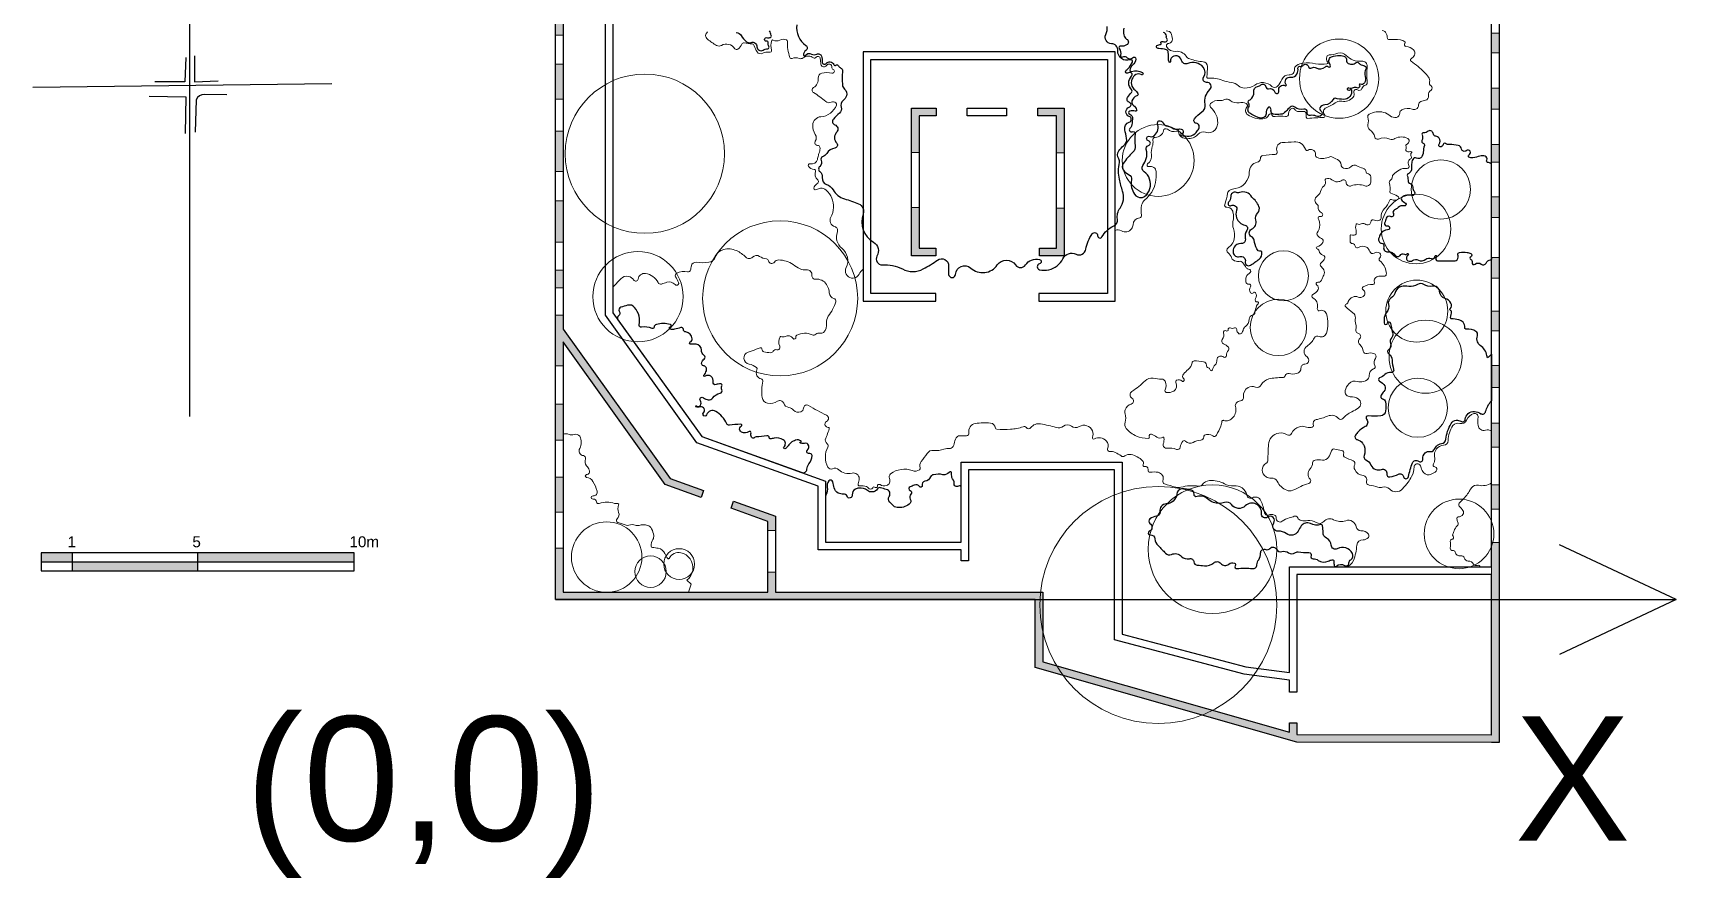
# Model space of a CAD drawing. Header units: millimetres. Extents: x 676536 to 765648, y 164262 to 293101.
# Drawn here: x 713134 to 765648, y 174529 to 201550 of the extents above; entities that cross this region are included whole.
import ezdxf

# ---------------------------------------------------------------- set-up
doc = ezdxf.new("R2010")
doc.units = ezdxf.units.MM
for name, color, linetype in [('archi', 7, 'Continuous'), ('rock', 30, 'Continuous'), ('water', 130, 'Continuous'), ('坐标系', 7, 'Continuous'), ('比例尺、指北针', 7, 'Continuous')]:
    doc.layers.add(name, color=color, linetype=linetype)
for name, color, linetype, lineweight in [('archiw', 255, 'Continuous', 0), ('plant', 90, 'Continuous', 0), ('road', 50, 'Continuous', 0)]:
    doc.layers.add(name, color=color, linetype=linetype, lineweight=lineweight)
doc.styles.get("Standard").update_dxf_attribs({"font": 'arial.ttf'})

msp = doc.modelspace()

# ---------------------------------------------------------------- hatches: boundary and pattern name
h = msp.add_hatch(color=0)
h.dxf.hatch_style = 1
h.paths.add_polyline_path([(714401, 184923), (713401, 184923), (713401, 184640), (714401, 184640)])
h.paths.add_polyline_path([(718401, 184640), (714401, 184640), (714401, 184357), (718401, 184357)])
h.paths.add_polyline_path([(723401, 184923), (718401, 184923), (718401, 184640), (723401, 184640)])
at = {"layer": 'archiw'}
h = msp.add_hatch(color=0, dxfattribs=at)
h.dxf.hatch_style = 1
h.paths.add_polyline_path([(730078, 187351), (729838, 187351), (729838, 186225), (730078, 186225)])
h.paths.add_polyline_path([(730078, 189684), (729838, 189684), (729838, 188526), (730078, 188526)], flags=17)
h.paths.add_polyline_path([(730078, 192081), (730078, 192521), (729838, 192521), (729838, 190905), (730078, 190905), (730078, 191669), (733346, 187107), (734489, 186697), (734570, 186923), (733498, 187308)])
h.paths.add_polyline_path([(735527, 186579), (735446, 186354), (736627, 185930), (736627, 185641), (736867, 185641), (736867, 186099)])
h.paths.add_polyline_path([(730078, 193962), (729838, 193962), (729838, 193404), (730078, 193404)])
h.paths.add_polyline_path([(730078, 196179), (729838, 196179), (729838, 194859), (730078, 194859)])
h.paths.add_polyline_path([(730078, 198407), (729838, 198407), (729838, 197122), (730078, 197122)])
h.paths.add_polyline_path([(730078, 200552), (729838, 200552), (729838, 199434), (730078, 199434)])
h.paths.add_polyline_path([(730078, 202194), (729248, 202194), (729248, 203009), (729008, 203009), (729008, 201954), (729838, 201954), (729838, 201471), (730078, 201471)])
h.paths.add_polyline_path([(729248, 205066), (730126, 205066), (730126, 206139), (729886, 206139), (729886, 205306), (729008, 205306), (729008, 204329), (729248, 204329)])
h.paths.add_polyline_path([(730126, 208024), (729886, 208024), (729886, 207183), (730126, 207183)])
h.paths.add_polyline_path([(730126, 209258), (728674, 209534), (728629, 209299), (729886, 209060), (729886, 208844), (730126, 208844)])
h.paths.add_polyline_path([(727670, 209725), (726920, 209868), (726875, 209632), (727625, 209489)])
h.paths.add_polyline_path([(726920, 209868), (726860, 209879), (725934, 209879), (725934, 209639), (726837, 209639), (726875, 209632)])
h = msp.add_hatch(color=0, dxfattribs=at)
h.dxf.hatch_style = 1
h.paths.add_polyline_path([(759993, 197983), (759753, 197983), (759753, 197412), (759993, 197412)])
h.paths.add_polyline_path([(759993, 199782), (759753, 199782), (759753, 199111), (759993, 199111)])
h.paths.add_polyline_path([(759993, 201535), (759753, 201535), (759753, 200906), (759993, 200906)])
h = msp.add_hatch(color=0, dxfattribs=at)
h.dxf.hatch_style = 1
h.paths.add_polyline_path([(742006, 199138), (741458, 199138), (741218, 199138), (741218, 197721), (741458, 197721), (741458, 198898), (742006, 198898)])
h.paths.add_polyline_path([(741458, 195967), (741218, 195967), (741218, 194424), (741458, 194424), (741994, 194424), (741994, 194664), (741458, 194664)])
h.paths.add_polyline_path([(746090, 195950), (745850, 195950), (745850, 194664), (745301, 194664), (745301, 194424), (746090, 194424), (746090, 194664)])
h.paths.add_polyline_path([(746090, 199138), (745850, 199138), (745252, 199138), (745252, 198898), (745850, 198898), (745850, 197713), (746090, 197713)])
h = msp.add_hatch(color=0, dxfattribs=at)
h.dxf.hatch_style = 1
h.paths.add_polyline_path([(759993, 196305), (759753, 196305), (759753, 195645), (759993, 195645)])
h = msp.add_hatch(color=0, dxfattribs=at)
h.dxf.hatch_style = 1
h.paths.add_polyline_path([(759993, 192656), (759753, 192656), (759753, 192023), (759993, 192023)])
h.paths.add_polyline_path([(759993, 194373), (759753, 194373), (759753, 193711), (759993, 193711)])
h = msp.add_hatch(color=0, dxfattribs=at)
h.dxf.hatch_style = 1
h.paths.add_polyline_path([(759993, 187099), (759753, 187099), (759753, 186323), (759993, 186323)])
h.paths.add_polyline_path([(759993, 189069), (759753, 189069), (759753, 188306), (759993, 188306)])
h.paths.add_polyline_path([(759993, 190919), (759753, 190919), (759753, 190210), (759993, 190210)])
h = msp.add_hatch(color=0, dxfattribs=at)
h.dxf.hatch_style = 1
h.paths.add_polyline_path([(745165, 183433), (745165, 181264), (753530, 178877), (759753, 178869), (759993, 178869), (759993, 185260), (759753, 185260), (759753, 184480), (759753, 184240), (759753, 179109), (753530, 179117), (753530, 179489), (753290, 179489), (753294, 179194), (745405, 181445), (745405, 183673), (736867, 183673), (736867, 184307), (736627, 184307), (736627, 183673), (730078, 183673), (730078, 185076), (729838, 185076), (729838, 183433)])

# ---------------------------------------------------------------- linework, layer by layer
for p, q in [((714401, 184357), (714401, 184923)), ((718401, 184357), (718401, 184923)), ((713401, 184640), (723401, 184640))]:
    msp.add_line(p, q)
for points in [[(744250, 199138), (744250, 198898), (742990, 198898), (742990, 199138)], [(713401, 184357), (723401, 184357), (723401, 184923), (713401, 184923)]]:
    msp.add_lwpolyline(points, close=True)
at = {"layer": 'archi'}
msp.add_line((745287, 193213), (745287, 192973), dxfattribs=at)
for points in [[(759993, 249332), (759993, 178869), (759753, 178869), (753530, 178877), (745165, 181264), (745165, 183433), (729838, 183433), (729838, 201954)], [(731672, 201954), (731672, 192604), (734508, 188646), (738467, 187224), (738467, 185268), (742796, 185268), (742796, 187825), (747943, 187825), (747943, 182328), (751896, 181289), (753290, 181100), (753290, 184480), (759753, 184480), (759753, 203126)], [(730078, 202194), (730078, 192081), (733498, 187308), (734570, 186923), (734489, 186697), (733346, 187107), (730078, 191669), (730078, 183673), (736627, 183673), (736627, 185930), (735446, 186354), (735527, 186579), (736867, 186099), (736867, 183673), (745405, 183673), (745405, 181445), (753294, 179194), (753290, 179489), (753530, 179489), (753530, 179117), (759754, 179109)], [(759753, 179109), (759753, 184240), (753530, 184240), (753530, 180825), (753530, 180470), (753290, 180470), (753290, 180858), (751849, 181053), (747703, 182143), (747703, 187585), (743036, 187585), (743036, 184667), (742796, 184667), (742796, 185028), (738227, 185028), (738227, 187056), (734357, 188445), (731432, 192527), (731432, 202194)], [(745287, 192973), (747721, 192973), (747721, 200943), (739669, 200943), (739669, 192973), (741994, 192973), (741994, 193213), (739909, 193213), (739909, 200703), (747481, 200703), (747481, 193213), (745287, 193213)]]:
    msp.add_lwpolyline(points, dxfattribs=at)
for points in [[(742006, 198898), (741458, 198898), (741458, 194664), (741994, 194664), (741994, 194424), (741458, 194424), (741218, 194424), (741218, 199138), (741458, 199138), (741458, 199138), (742006, 199138)], [(745252, 198898), (745252, 199138), (745850, 199138), (746090, 199138), (746090, 194664), (746090, 194424), (745301, 194424), (745301, 194664), (745850, 194664), (745850, 198898)]]:
    msp.add_lwpolyline(points, close=True, dxfattribs=at)
at = {"layer": 'archiw'}
for p, q in [((729838, 201471), (730078, 201471)), ((759993, 201535), (759753, 201535)), ((759993, 200906), (759753, 200906)), ((729838, 200552), (730078, 200552)), ((759993, 199782), (759753, 199782)), ((729838, 199434), (730078, 199434)), ((759993, 199111), (759753, 199111)), ((729838, 198407), (730078, 198407)), ((759993, 197983), (759753, 197983)), ((741218, 197721), (741458, 197721)), ((745850, 197713), (746090, 197713)), ((729838, 197122), (730078, 197122)), ((759993, 197412), (759753, 197412)), ((729838, 196179), (730078, 196179)), ((741218, 195967), (741458, 195967)), ((745850, 195950), (746090, 195950)), ((759993, 196305), (759753, 196305)), ((759993, 195645), (759753, 195645)), ((729838, 194859), (730078, 194859)), ((741994, 194664), (741994, 194424)), ((745301, 194664), (745301, 194424)), ((759993, 194373), (759753, 194373)), ((729838, 193962), (730078, 193962)), ((729838, 193404), (730078, 193404)), ((759993, 193711), (759753, 193711)), ((729838, 192521), (730078, 192521)), ((759993, 192656), (759753, 192656)), ((759993, 192023), (759753, 192023)), ((729838, 190905), (730078, 190905)), ((759993, 190919), (759753, 190919)), ((759993, 190210), (759753, 190210)), ((729838, 189684), (730078, 189684)), ((759993, 189069), (759753, 189069)), ((729838, 188526), (730078, 188526)), ((759993, 188306), (759753, 188306)), ((729838, 187351), (730078, 187351)), ((759993, 187099), (759753, 187099)), ((729838, 186225), (730078, 186225)), ((759993, 186323), (759753, 186323)), ((736627, 185641), (736867, 185641)), ((729838, 185076), (730078, 185076)), ((759753, 185260), (759993, 185260)), ((759753, 184480), (759753, 184240)), ((736627, 184307), (736867, 184307))]:
    msp.add_line(p, q, dxfattribs=at)
at = {"layer": 'plant'}
for centre, radius in [((754879, 200085), 1266), ((732692, 197687), 2545), ((749095, 197471), 1148), ((758129, 196546), 947), ((757337, 195280), 1111), ((737016, 193063), 2477), ((732472, 193118), 1441), ((753097, 193786), 798), ((757360, 192654), 991), ((752938, 192133), 902), ((757640, 191198), 1167), ((757395, 189567), 945), ((749102, 183260), 3787), ((750832, 185044), 2056), ((758711, 185533), 1112), ((731472, 184792), 1125), ((733789, 184568), 493), ((732873, 184326), 502)]:
    msp.add_circle(centre, radius, dxfattribs=at)
at = {"layer": 'road'}
for points in [[(734692, 201577, 0.494427), (734692, 201345, 0.027934), (734985, 201146, 0.277151), (735141, 201146, -0.409674), (735564, 201044, 0.452288), (735666, 201027, 0.11905), (735791, 201192, -0.335979), (735862, 201231, -0.001102), (736123, 201194, -0.294554), (736188, 201138, 0.076151), (736279, 200942, 0.394026), (736457, 200899, -0.194733), (736670, 200928, 0.570731), (736738, 200996, -0.140844), (736747, 201301, -0.465636), (736788, 201318, 0.244999), (737007, 201318, -0.225578), (737220, 201326, -0.31486), (737249, 201279, 0.105362), (737329, 200763, 0.415009), (737397, 200732, -0.185254), (737625, 200732, 0.25332), (737751, 200749, -0.323666), (738082, 200749, 0.428128), (738160, 200763, -0.726307), (738298, 200726, 0.029441), (738318, 200542, 0.328841), (738402, 200461, 0.299443), (738498, 200508, -0.800175), (738666, 200453, 0.330078), (738710, 200381, -0.918251), (738672, 200263, 0.111494), (738344, 200263, 0.383037), (738232, 200105, -0.295159), (738081, 199800, 0.568301), (738081, 199638, -0.045206), (738472, 199355, 0.311392), (738648, 199335, -0.323571), (738795, 199315, -0.294553), (738813, 199242, -0.30167), (738318, 198868, 0.386412), (738057, 198600, 0.152539), (738139, 198302, -0.293679), (738139, 198086, 0.598536), (738214, 197952, -0.358927), (738285, 197895, -0.15728), (738268, 197738, 0.052625), (738236, 197636, -0.009956), (738204, 197501, -0.409756), (737977, 197362, 0.661908), (737922, 197287, 0.267462), (738103, 197186, -0.514066), (738143, 197131, 0.291096), (738215, 196848, -0.43254), (738215, 196748, 0.035371), (738102, 196625, 0.817073), (738173, 196540, -0.092067), (738306, 196582, -0.21987), (738486, 196525, -0.222315), (738720, 195963, -0.113118), (738635, 195653, 0.476087), (738759, 195357, -0.434684), (738843, 195188, 0.323201), (738988, 194663, -0.352361), (739124, 194045, 0.507651), (739297, 193712, 0.10522), (739394, 193717, 0.207246), (739538, 193833, -0.100344), (739669, 193992, 0.176447)], [(747721, 195232, -0.254361), (747920, 195223, 0.388991), (748246, 195288, 0.143051), (748292, 195417, -0.364441), (748506, 195641, 0.440508), (748566, 195723, -0.099614), (748566, 196037, -0.17425), (748673, 196215, 0.170767), (749011, 196765, 0.076109), (749032, 197115, 0.468213), (748801, 197274, -0.834015), (748759, 197360, 0.284941), (748882, 197666, -0.138212), (748908, 197917, 0.147075), (748924, 198110, -0.476122), (749003, 198208, 0.357188), (749264, 198421, -0.569479), (749389, 198466, 0.248056), (749682, 198403, -0.456067), (749757, 198354, 0.275088), (749882, 198196, 0.215647), (750254, 198219, 0.085851), (750376, 198314, -0.301025), (750612, 198373, 0.307698), (750921, 198454, 0.122275), (750984, 198576, 0.174179), (750942, 198936, 0.078343), (750770, 199179, -0.40672), (750770, 199287, -0.236887), (751062, 199388, 0.153844), (751211, 199414, -0.306842), (751401, 199391, 0.231679), (751685, 199317, -0.150856), (751905, 199294, -0.517163), (751931, 199175, 0.459597), (751961, 198933, 0.159366), (752445, 198799, 0.281919), (752631, 198925, -0.64426), (752733, 198925, 0.34144), (752836, 198871, -0.085938), (753160, 198871, 0.499315), (753263, 198967, -0.355213), (753371, 199134, -0.376587), (753476, 199089, 0.281543), (753552, 199040, 0.013597), (753737, 199040, -0.466753), (753824, 198942, 0.074539), (753824, 198855, 0.397305), (753877, 198813, -0.012105), (754387, 198847, 0.646425), (754418, 198923, -0.519506), (754463, 199157, 0.034528), (754795, 199334, -0.192086), (754962, 199365, 0.281713), (755325, 199497, 0.252418), (755351, 199644, -0.737364), (755468, 199727, 0.509638), (755608, 199769, -0.226981), (755721, 199882, 0.108433), (755755, 199903, 0.229411), (755779, 199971, -0.045768), (755774, 200475, 0.469406), (755599, 200647, -0.229075), (755103, 200826, 0.277868), (754840, 200895, -0.056697), (754558, 200845, 0.31342), (754485, 200788, 0.2306), (754512, 200620, -0.541069), (754489, 200563, -0.09938), (754127, 200563, 0.075193), (753730, 200582, 0.115663), (753521, 200510, 0.272883), (753452, 200376, -0.44852), (753284, 200209, 0.326319), (753048, 200056, -0.11097), (752903, 199839, -0.40024), (752731, 199839, 0.356687), (752182, 199881, -0.167767), (751847, 199786, -0.16554), (751667, 199858, 0.148104), (751427, 199965, -0.058823), (751164, 200030, 0.107844), (750691, 200098, -0.475586), (750647, 200146, 0.032212), (750670, 200475, 0.386168), (750536, 200624, -0.053621), (750103, 200716, -0.170349), (749988, 200804, 0.285448), (749658, 200957, -0.312192), (749367, 201111, -0.480698), (749409, 201206, 0.063474), (749512, 201249, 0.247761), (749547, 201302, 0.100775), (749524, 201501, 0.362669), (749349, 201611, -0.226009)], [(756252, 201620, -0.333147), (756386, 201530, -0.052173), (756425, 201370, 0.388453), (756461, 201340, -0.041486), (756835, 201325, -0.149735), (756982, 201259, -0.45447), (756982, 201215, 0.657345), (757015, 201114, -0.163818), (757257, 201005, -0.339301), (757285, 200840, -0.123761), (757180, 200723, 0.531806), (757180, 200643, -0.053306), (757601, 200288, -0.019425), (757735, 200137, -0.244349), (757768, 199979, 0.338358), (757817, 199857, -0.568104), (757817, 199722, 0.312835), (757736, 199543, -0.402193), (757636, 199393, 0.025036), (757489, 199353, 0.348439), (757420, 199247, -0.345761), (757330, 199108, -0.166713), (757216, 199108, 0.192162), (756885, 199092, 0.298169), (756816, 198981, -0.364328), (756708, 198849, -0.221202), (756512, 198898, 0.20443), (756065, 199025, 0.103665), (755836, 198946, 0.336624), (755798, 198851, -0.134617), (755798, 198613, 0.323987), (755860, 198448, -0.197047), (756016, 198218, 0.465819), (756132, 198156, -0.192498), (756498, 198156, 0.231589), (756663, 198168, -0.271364), (757075, 198168, -0.389095), (757110, 198054, -0.195306), (757031, 197982, 0.431347), (757014, 197940, -0.209995), (757014, 197826, 0.362728), (757031, 197764, 0.208985), (757119, 197748, -0.116107), (757187, 197748, -0.591201), (757195, 197719, 0.373499), (757185, 197593, -0.5065), (757163, 197525, 0.203572), (757103, 197471, 0.245472), (757110, 197307, -0.617416), (757050, 197215, 0.166623), (756795, 197160, 0.053558), (756619, 197026, 0.191265), (756577, 196935, -0.235138), (756524, 196843, 0.316979), (756484, 196740, -0.087214), (756504, 196463, 0.332588), (756528, 196423, -0.001203), (756745, 196334, -0.668136), (756745, 196219, -0.198943), (756557, 196219, 0.441984), (756485, 196185, -0.129176), (756331, 195938, 0.229097), (756225, 195657, -0.279309), (756179, 195565, -0.292663), (756006, 195565, 0.583252), (755889, 195502, -0.598932), (755736, 195426, 0.26286), (755586, 195442, -0.209108), (755455, 195442, 0.445764), (755418, 195425, 0.154086), (755418, 195240, -0.154086), (755418, 195119, -0.355977), (755359, 195080, -0.006567), (755257, 195092, 0.491883), (755231, 195067, -0.064359), (755231, 194894, 0.477862), (755304, 194817, -0.304186), (755365, 194783, -0.019598), (755398, 194714, 0.482166), (755496, 194686, -0.299318), (755753, 194696, -0.100231), (755822, 194633, -0.087136), (755858, 194560, 0.506243), (755994, 194510, -0.323603), (756180, 194503, -0.485656), (756180, 194363, 0.485656), (756180, 194262, -0.19411), (756386, 193903, -0.068764), (756386, 193824, -0.376261), (756320, 193767, 0.00301), (756149, 193767, 0.506328), (756009, 193573, -0.527882), (755960, 193510, 0.162628), (755643, 193426, 0.538497), (755643, 193334, -0.538497), (755643, 193117, -0.259974), (755490, 193105, 0.220743), (755315, 193105, 0.088759), (755217, 193036, 0.135123), (755163, 192941, -0.263087), (755100, 192874, 0.567213), (755081, 192798, 0.049071), (755319, 192604, -0.281672), (755397, 192438, 0.101938), (755416, 192229, -0.148135), (755416, 192073, 0.434173), (755494, 191938, -0.605542), (755536, 191775, 0.442745), (755536, 191584, -0.173386), (755650, 191371, 0.478435), (755770, 191300, -0.18253), (755990, 191300, -0.492125), (756039, 191142, 0.281501), (756022, 190914, -0.457867), (755980, 190807, 0.337602), (755837, 190592, -0.258264), (755772, 190457, -0.176133), (755543, 190392, -0.05758), (755465, 190407, 0.289906), (755193, 190335, 0.127207), (755074, 190114, 0.501717), (755235, 189919, -0.158603), (755487, 189850, -0.539918), (755487, 189552, -0.036946), (755281, 189437, 0.108723), (754994, 189219, -0.462334), (754856, 189219, 0.329754), (754512, 189300, -0.052696), (754144, 189185, 0.445822), (754054, 189031, -0.482551), (753989, 188936, -0.094605), (753789, 188958, 0.151533), (753609, 188958, 0.208186), (753359, 188743, -0.446232), (753219, 188702, 0.3701), (752717, 188625, 0.163581), (752623, 188395, 0.009046), (752601, 187891, -0.252265), (752543, 187789, 0.555207), (752543, 187355, 0.171694), (752710, 187318, -0.317289), (752899, 187217, 0.174382), (753203, 186927, 0.210724), (753399, 186927, 0.018254), (753652, 187050, -0.066586), (753906, 187145, 0.574085), (753950, 187282, -0.38569), (753950, 187608, 0.17634), (754029, 187804, -0.366725), (754110, 187892, -0.063472), (754346, 187892, 0.28856), (754541, 187983, 0.068588), (754637, 188187, -0.407978), (754746, 188246, 0.034565), (754959, 188201, -0.505555), (755022, 188083, 0.417451), (755059, 187983, 0.015174), (755326, 187869, -0.430766), (755376, 187747, 0.216478), (755376, 187588, 0.267887), (755644, 187397, -0.484899), (755758, 187219, 0.469925), (755835, 187092, -0.045522), (756118, 187024, 0.165585), (756268, 187024, -0.294609), (756487, 186969, 0.433337), (756901, 186969, 0.034021), (757083, 187192, 0.024232), (757194, 187365, 0.133098), (757275, 187675, -0.584537), (757425, 187761, -0.222283), (757502, 187647, 0.140957), (757575, 187493, 0.327007), (757821, 187438, 0.083936), (757981, 187543, 0.651268), (757935, 187675, -0.57397), (757890, 187770, 0.09645), (757931, 187866, 0.106817), (757931, 187998, -0.46803), (758217, 188365, 0.40918), (758363, 188518, -0.165548), (758517, 188993, -0.313966), (758736, 189066, 0.385785), (758948, 189169, -0.228855), (759182, 189381, -0.536921), (759321, 189264, 0.057185), (759321, 189001, 0.468412), (759555, 188847, -0.234162), (759753, 188819, -0.006083)], [(755104, 196766, 0.521677), (755266, 196658, -0.189211), (755697, 196658, 0.491785), (755889, 196773, 0.058357), (755889, 196950, 0.36854), (755781, 197050, -0.413784), (755740, 197096, 0.368817), (755640, 197222, -0.084767), (755444, 197298, 0.338134), (755263, 197277, -0.286985), (755022, 197225, -0.296918), (754940, 197334, 0.277874), (754822, 197503, -0.018251), (754644, 197590, 0.25165), (754584, 197590, -0.216042), (754183, 197563, -0.339094), (754122, 197660, 0.332173), (754029, 197813, 0.245683), (753890, 197800, -0.49474), (753799, 197831, 0.350814), (753439, 198069, -0.008432), (753056, 198040, 0.292744), (752896, 197923, 0.188569), (752896, 197749, -0.521304), (752837, 197661, 0.032395), (752444, 197627, 0.352603), (752362, 197538, -0.327543), (752259, 197414, 0.343039), (752008, 197096, -0.366569), (751554, 196570, 0.064437), (751388, 196521, 0.248753), (751315, 196428, -0.032073), (751222, 196057, 0.522175), (751285, 195975, -0.271483), (751461, 195882, -0.087609), (751487, 195818, -0.103232), (751487, 195516, 0.130898), (751499, 195292, -0.116369), (751526, 194961, -0.137038), (751454, 194799, -0.046281), (751331, 194676, 0.46971), (751331, 194519, -0.135432), (751444, 194356, 0.149083), (751494, 194289, 0.206163), (751682, 194245, -0.284577), (751806, 194195, -0.020151), (751910, 194042, 0.264455), (751987, 194000, -0.671266), (752035, 193887, -0.030296), (751954, 193814, 0.219609), (751901, 193709, 0.015786), (751901, 193588, 0.457801), (751990, 193517, -0.665389), (752045, 193432, 0.309122), (752045, 193242, 0.527741), (752140, 193242, -0.538099), (752209, 193241, -0.291533), (752209, 193059, 0.291533), (752209, 192975, 0.311238), (752260, 192953, -0.824706), (752289, 192883, 0.155811), (752242, 192824, 0.06567), (752189, 192605, -0.329553), (752123, 192532, 0.35232), (752007, 192394, -0.238468), (751882, 192159, 0.175458), (751816, 192065, -0.077555), (751766, 191952, -0.4149), (751678, 191933, -0.25732), (751606, 192068, 0.522601), (751540, 192115, -0.173309), (751398, 192115, 0.561581), (751333, 192062, -0.641363), (751273, 192024, 0.699457), (751185, 191958, -0.244743), (751146, 191752, 0.511427), (751186, 191611, -0.132558), (751338, 191505, -0.363229), (751338, 191409, 0.189655), (751277, 191228, -0.638911), (751191, 191182, 0.210576), (751065, 191213, 0.392042), (750974, 191092, -0.231556), (750919, 190940, 0.148108), (750828, 190779, -0.80222), (750758, 190779, 0.270623), (750701, 190841, -0.333223), (750636, 190929, 0.358644), (750549, 191036, 0.057237), (750247, 191063, 0.367897), (750177, 191000, -0.189793), (750057, 190786, 0.042174), (749903, 190638, 0.393494), (749908, 190501, -0.412046), (749908, 190412, -0.426905), (749862, 190413, 0.32526), (749686, 190448, 0.429646), (749661, 190374, -0.384288), (749591, 190098, -0.213246), (749356, 190058, -0.474693), (749319, 190139, 0.230831), (749319, 190411, 0.277132), (749212, 190481, -0.028755), (748933, 190507, 0.233024), (748680, 190427, -0.044537), (748259, 190089, 0.535802), (748259, 189869, -0.628246), (748234, 189684, 0.234608), (748039, 189495, 0.170732), (748039, 189367, -0.170732), (748039, 189105, 0.263841), (748075, 188905, 0.117531), (748403, 188659, 0.107761), (748773, 188587, 0.531078), (748813, 188649, -0.675338), (748885, 188721, -0.05966), (749054, 188624, 0.332098), (749244, 188624, -0.601176), (749282, 188606, -0.079566), (749260, 188407, 0.536299), (749377, 188272, -0.124104), (749681, 188235, 0.477383), (749797, 188302, -0.124826), (749880, 188496, -0.494537), (749973, 188496, 0.383728), (750210, 188452, -0.123276), (750457, 188529, 0.411122), (750550, 188632, -0.292675), (750580, 188684, -0.28522), (750840, 188664, 0.445061), (750957, 188689, 0.041304), (751095, 188976, 0.056633), (751135, 189134, -0.489759), (751185, 189162, 0.196948), (751354, 189162, 0.247017), (751573, 189423, 0.126879), (751566, 189605, -0.27023), (751592, 189716, -0.163204), (751723, 189784, 0.40815), (751824, 189921, -0.312433), (751968, 190208, -0.219789), (752205, 190224, 0.386094), (752386, 190294, -0.22922), (752636, 190487, -0.051777), (753067, 190531, 0.307861), (753159, 190593, -0.369482), (753277, 190656, 0.11172), (753521, 190656, 0.357619), (753659, 190833, -0.421569), (753780, 190958, 0.742138), (753852, 191194, -0.535616), (753852, 191538, 0.121171), (754085, 191793, -0.392544), (754244, 191845, 0.448007), (754472, 191946, 0.157587), (754472, 192566, 0.453076), (754239, 192666, -0.336189), (754209, 192673, -0.238278), (754184, 192769, 0.343353), (754038, 193077, -0.616043), (754038, 193184, 0.152221), (754204, 193345, 0.401263), (754167, 193485, -0.799048), (754199, 193581, 0.382252), (754338, 193683, -0.089607), (754387, 193801, 0.291511), (754387, 193973, 0.051384), (754285, 194101, -0.406769), (754285, 194176, 0.01518), (754403, 194305, 0.553233), (754360, 194445, -0.290393), (754236, 194579, 0.291294), (754172, 194648, -0.770247), (754172, 194707, 0.201984), (754360, 194852, 0.45283), (754317, 194976, -0.147883), (754177, 195088, -0.30829), (754177, 195153, 0.145492), (754258, 195405, 0.073032), (754241, 195538, 0.044023), (754212, 195615, -0.665873), (754269, 195678, 0.959221), (754317, 195801, -0.336141), (754210, 195994, 0.296733), (754176, 196067, -0.554561), (754176, 196327, 0.198597), (754284, 196479, -0.15504), (754387, 196652, 0.296955), (754436, 196831, -0.382962), (754457, 196878, -0.285242), (754642, 196853, 0.180562), (754825, 196789, 0.144815), (754974, 196837, -0.611145), (755104, 196766, 1.937255)], [(731672, 193424), (731922, 193687, -0.261521), (732169, 193764, -0.201976), (732337, 193647, 0.703526), (732476, 193678, -0.417587), (732712, 193859, -0.249962), (733113, 193568, 0.372153), (733224, 193520, -0.000031), (733397, 193576, -0.295072), (733656, 193505, 0.44653), (733759, 193505, 0.300306), (733768, 193570, 0.020777), (733676, 193749, -0.427722), (733710, 193863, -0.172377), (734058, 193909, 0.402144), (734148, 193964, 0.016627), (734178, 194101, -0.397792), (734334, 194215, 0.064094), (734735, 194215, 0.280481), (734947, 194385, -0.243001), (735204, 194622, -0.177524), (735619, 194588, -0.091039), (735917, 194377, 0.421394), (736131, 194377, -0.350951), (736357, 194405, 0.097268), (736580, 194321, -0.30649), (736642, 194262, 0.644066), (736831, 194222, -0.241089), (736968, 194290, -0.150984), (737433, 194140, 0.035536), (737652, 194009, 0.145685), (737858, 193971, -0.485314), (738030, 193797, 0.482854), (738149, 193675, -0.280438), (738495, 193509, -0.130851), (738586, 193235, 0.326714), (738733, 193057, -0.429628), (738792, 192951, -0.08899), (738554, 192493, 0.204201), (738498, 192277, -0.239509), (738397, 191974, -0.27142), (738297, 191949, 0.254895), (738155, 191917, -0.293676), (738035, 191899, 0.23051), (737547, 191886, 0.3366), (737516, 191819, -0.819203), (737429, 191781, 0.37332), (737171, 191847, -0.200399), (737039, 191838, 0.342685), (737019, 191831, 0.267394), (737002, 191533, -0.65713), (736907, 191419, 0.341957), (736792, 191374, -0.259584), (736709, 191326, -0.075371), (736499, 191355, -0.33528), (736435, 191441, 0.533501), (736375, 191482, -0.010955), (736121, 191387, -0.005478), (735992, 191343, 0.792482), (736025, 190957, -0.138294), (736261, 190851, -0.360607), (736274, 190781, 0.260447), (736274, 190589, 0.221001), (736409, 190492, -0.420812), (736460, 190413, 0.088944), (736441, 189889, 0.317182), (736606, 189714, 0.195575), (736935, 189776, -0.481413), (737128, 189711, 0.26863), (737289, 189575, -0.166456), (737447, 189488, 0.306673), (737673, 189434, 0.297528), (737764, 189556, -0.568964), (737925, 189640, 0.02688), (738499, 189325, -0.629003), (738499, 189128, 0.430503), (738457, 188999, 0.253904), (738551, 188938, -0.488875), (738584, 188890, -0.014374), (738513, 188694, -0.007796), (738470, 188590, 0.347341), (738516, 188414, -0.369185), (738540, 188310, 0.248532), (738540, 187663, 0.406855), (738686, 187616, -0.317324), (738889, 187585, 0.26259), (739312, 187475, -0.485055), (739542, 187303, -0.109866), (739508, 187129, 0.562222), (739551, 187068, -0.077347), (739778, 187047, -0.208534), (739831, 187006, 0.590306), (739974, 187006, -0.478994), (740056, 187021, 0.680981), (740124, 187056, -0.637095), (740210, 187107, 0.232833), (740412, 187078, 0.446176), (740511, 187302, -0.345043), (740547, 187450, -0.264104), (741238, 187555, 0.252049), (741470, 187585, 0.324334), (741490, 187644, -0.246759), (741526, 187846, 0.019696), (741712, 188104, -0.281669), (741924, 188203, 0.111605), (742251, 188240, -0.098598), (742444, 188266, 0.127915), (742476, 188273, 0.251278), (742581, 188417, -0.087444), (742640, 188601, -0.276651), (742750, 188668, -0.002771), (742969, 188668, 0.474814), (743049, 188765, -0.423598), (743254, 189061, -0.069537), (743739, 189074, -0.349387), (743897, 188916, 0.364609), (743938, 188878, 0.0294), (744376, 188878, 0.070663), (744782, 188960, -0.327083), (744883, 188930, 0.497627), (745025, 188930, -0.282552), (745337, 189051, -0.0278), (745835, 188933, 0.248279), (746066, 188979, -0.356137), (746323, 188979, 0.319877), (746574, 188963, -0.463372), (746994, 188827, -0.183114), (747000, 188622, 0.683493), (747060, 188570, -0.337074), (747436, 188510, -0.305986), (747480, 188254, 0.555105), (747534, 188172, -0.114652), (747725, 188134, -0.052976), (747911, 188025, 0.329876), (748031, 188025, -0.218334), (748238, 188069, -0.142412), (748593, 187872, -0.316652), (748614, 187748, 0.622534), (748660, 187690, -0.553888), (748771, 187575, 0.543531), (748840, 187502, -0.09044), (749094, 187502, -0.463346), (749248, 187234, 0.419982), (749296, 187134, 0.014952), (749659, 187024, 0.133647), (749821, 187024, -0.10316), (750394, 187058, 0.277991), (750501, 187103, -0.212455), (750735, 187238, -0.161903), (751215, 187131, 0.16863), (751512, 187069, -0.393192), (751926, 186772, 0.506975), (752106, 186689, -0.446162), (752377, 186595, -0.05181), (752495, 186207, 0.458957), (752617, 186137, -0.172539), (752808, 186137, -0.34635), (752867, 186044, 0.651289), (753055, 185936, -0.10066), (753287, 186044, 0.041305), (753447, 186096, -0.4195), (753555, 186051, 0.258465), (753669, 185957, 0.090003), (753874, 185957, -0.194529), (754142, 185901, 0.366564), (754385, 185929, -0.333802), (754704, 185985, 0.202125), (755093, 185956, -0.458978), (755424, 185760, 0.372033), (755576, 185636, -0.230735), (755812, 185529, -0.360897), (755812, 185417, -0.240062), (755644, 185345, 0.409921), (755445, 185173, -0.069788), (755336, 184680, -0.258576), (755102, 184480, -18.773085)], [(734083, 183673), (734175, 183927), (734037, 184055, 0.400231), (734138, 184734, 0.183454), (733845, 184931, 0.350767), (733468, 184752, -0.520742), (733429, 184746, -0.098743), (733327, 184903, 0.261946), (733120, 185072, 0.013007), (732935, 185099, -0.360991), (732895, 185142, -0.15804), (732949, 185356, 0.172841), (732976, 185477, 0.087328), (732908, 185700, 0.213719), (732777, 185805, 0.129044), (732512, 185805, -0.158158), (732386, 185812, 0.187535), (732183, 185812, -0.187535), (732099, 185812, 0.028682), (731831, 185899, -0.612572), (731806, 186015, 0.339992), (731853, 186218, -0.216913), (731853, 186457, 0.666608), (731806, 186508, -0.178791), (731726, 186508, 0.181993), (731236, 186505, -0.486976), (731149, 186557, 0.410177), (731038, 186644, -1.11714), (731038, 186749, 0.532578), (731166, 186900, 0.063473), (731033, 187213, 0.244859), (730829, 187341, -0.922506), (730829, 187428, 0.515818), (730916, 187573, 0.072253), (730828, 187713, -0.277998), (730793, 187929, 0.501872), (730729, 188034, -0.275045), (730601, 188127, -0.237648), (730609, 188266, 0.270182), (730609, 188652, 0.376228), (730429, 188712, -0.200813), (730271, 188712, 0.200813), (730078, 188712, 9.885653)], [(759753, 187162, -0.198583), (759330, 187088, 0.296487), (759106, 187004, 0.038464), (759036, 186892, -0.06659), (758924, 186734, -0.002409), (758719, 186515, 0.398031), (758719, 186422, -0.039328), (758836, 186278, -0.309546), (758836, 186152, -0.2591), (758687, 186077, 0.514173), (758638, 186015, 0.022323), (758676, 185904, -0.299568), (758653, 185793, 0.118429), (758553, 185633, -0.045113), (758507, 185525, 0.362717), (758520, 185460, -0.727197), (758482, 185361, 0.470424), (758431, 185305, -0.068666), (758431, 185080, 0.516278), (758510, 185006, -0.423024), (758585, 184954, 0.431472), (758768, 184832, -0.40725), (758876, 184767, 0.339363), (759007, 184664, -0.264137), (759175, 184566, 0.397319), (759302, 184528, -0.55212), (759382, 184480, 0.997118)]]:
    msp.add_lwpolyline(points, format="xyb", dxfattribs=at)
at = {"layer": 'rock'}
msp.add_line((759753, 191280), (759743, 189783), dxfattribs=at)
for points in [[(747997, 201696, 0.080328), (747997, 201484, 0.224194), (748088, 201351, -0.574223), (748088, 201162, -0.168986), (747894, 201124, 0.663328), (747849, 201048, -0.212824), (747894, 200836, 0.643977), (747966, 200783, -0.363006), (748107, 200756, 0.472786), (748277, 200756, -0.761185), (748380, 200711, -0.171029), (748277, 200518, 0.173284), (748194, 200358, 0.547706), (748247, 200313, -0.198752), (748592, 200279, -1.041989), (748554, 200214, 0.294682), (748383, 200214, 0.148739), (748258, 200067, 0.206372), (748258, 199841, 0.127429), (748346, 199728, -0.094973), (748446, 199615, -0.482727), (748415, 199535, 0.250011), (748258, 199374, 0.307998), (748304, 199232, -0.147715), (748408, 199087, -0.62037), (748365, 199045, 0.164193), (748185, 199045, 0.717928), (748185, 198953, -0.351751), (748274, 198815, 0.019618), (748263, 198666, -0.183745), (748190, 198487, 0.84218), (748263, 198389, -0.595959), (748362, 198322, 0.053078), (748362, 197941, -0.231533), (748288, 197738, 0.05038), (747981, 197375, 0.31081), (747981, 197166, 0.140611), (748152, 197025, -0.355895), (748245, 196846, 0.212766), (748343, 196391, 0.254024), (748565, 196286, 0.152118), (748664, 196323, 0.325248), (748824, 196877, 0.153345), (748646, 197111, -0.404547), (748608, 197308, 0.070167), (748713, 197530, 0.151822), (748713, 197820, -0.43511), (748787, 197949, 0.792471), (748787, 198097, -1.153933), (748843, 198239, 0.263833), (748929, 198239, 0.342437), (749083, 198608, -0.133179), (749083, 198701, -0.26828), (749116, 198733, -0.372064), (749258, 198664, 0.287747), (749402, 198564, -0.1482), (749542, 198514, 0.231007), (749757, 198475, -0.300792), (749885, 198434, -0.599634), (749838, 198325, 0.86556), (749835, 198271, 0.062003), (750086, 198252, 0.217768), (750311, 198367, 0.024879), (750393, 198482, 0.544901), (750312, 198660, -0.583372), (750257, 198801, -0.06738), (750495, 199023, 0.291923), (750597, 199273, -0.251979), (750745, 199734, 0.700795), (750642, 199967, -0.627052), (750548, 200132, 0.332317), (750535, 200451, 0.335747), (750040, 200572, -0.465239), (749843, 200670, 0.621378), (749512, 200745, 0.250814), (749490, 200630, -0.748418), (749462, 200611, -0.221847), (749430, 200681, 0.021888), (749419, 200926, 0.292007), (749357, 201006, 0.090485), (749118, 201046, -0.281336), (749043, 201091, -0.407815), (749058, 201143, -0.102568), (749175, 201180, 0.638195), (749189, 201220, -0.42432), (749189, 201261, -0.277599), (749249, 201274, 0.158773), (749359, 201274, 0.504199), (749382, 201343, -0.187451), (749357, 201443, 0.430898), (749261, 201561, 0.036241)], [(735608, 201556, -0.272001), (735774, 201460, 0.088651), (735928, 201274, 0.257844), (736087, 201242, -0.504286), (736275, 201106, 0.571735), (736468, 200995, -0.106831), (736618, 201042, 0.546316), (736656, 201115, -0.172928), (736635, 201229, 0.514588), (736579, 201285, -1.180832), (736579, 201396, 0.082919), (736688, 201396, 0.450426), (736732, 201466, 0.022986), (736679, 201618, -0.331497)], [(752031, 199412, 0.290994), (752149, 199661, -0.394181), (752275, 199835, 0.135887), (752378, 199887, -0.611196), (752534, 199828, 0.461112), (752626, 199765, -0.399299), (752826, 199657, 0.967927), (752952, 199694, -0.66019), (753163, 199857, 0.809955), (753189, 199887, -0.67021), (753337, 200135, 0.324336), (753530, 200234, 0.14434), (753563, 200419, -0.533232), (753633, 200479, 0.303719), (753726, 200508, -0.607827), (753896, 200475, 0.48622), (754007, 200431, -0.268628), (754144, 200431, 0.336465), (754440, 200468, -0.407203), (754525, 200468, 0.934357), (754596, 200530, -0.167071), (754550, 200663, -0.311564), (754630, 200778, -0.085231), (754893, 200830, -0.149511), (755075, 200778, -0.319502), (755112, 200685, 0.365977), (755171, 200569, 0.128163), (755324, 200546, 0.208228), (755394, 200585, -0.499096), (755508, 200585, 0.157029), (755588, 200529, -0.040255), (755720, 200476, -0.433927), (755739, 200413, 0.211035), (755709, 200150, -0.205672), (755688, 199950, -0.411303), (755550, 199910, 0.815504), (755525, 199880, -0.802962), (755450, 199789, 0.239298), (755331, 199789, -0.221763), (755192, 199785, 0.442174), (755136, 199759, 0.276417), (755140, 199741, 0.371991), (755236, 199733, -0.556943), (755276, 199716, -0.469143), (755022, 199424, -0.051242), (754751, 199458, 0.359391), (754683, 199424, -0.288876), (754419, 199247, 0.255746), (754265, 199157, 0.41451), (754288, 199066, -0.472038), (754310, 198916, -0.341413), (754144, 198885, 0.178879), (753964, 198908, -0.544105), (753858, 199010, 0.556377), (753753, 199108, -0.258647), (753459, 199179, 0.390728), (753316, 199179, 0.026533), (753172, 199032, -0.186992), (753007, 198946, -0.055886), (752784, 198946, -0.438237), (752701, 199059, 0.235372), (752671, 199168, 0.44604), (752607, 199168, 0.216537), (752543, 198965, -0.328052), (752475, 198844, -0.215302), (752287, 198844, -0.028242), (752027, 198980, -0.427693), (751986, 199160, 0.299977), (751986, 199307, -0.541181), (752031, 199412, 0.02552)], [(759753, 197340, 0.266744), (759647, 197401, -0.560492), (759597, 197481, 0.457387), (759544, 197610, 0.162396), (759380, 197610, -0.04461), (759155, 197557, -0.157954), (759021, 197580, -0.604754), (759021, 197637, 0.402811), (759063, 197763, 0.505359), (758945, 197786, -0.585126), (758792, 197835, 0.29344), (758682, 197950, 0.066563), (758411, 197976, -0.153942), (758273, 198014, 0.558272), (758201, 197980, -0.42115), (758108, 197907, -0.578052), (758073, 197992, 0.342349), (758073, 198183, 0.201305), (757968, 198242, -0.314955), (757897, 198306, 0.160435), (757836, 198405, 0.36541), (757725, 198405, -0.187795), (757579, 198355, 0.537787), (757529, 198286, -0.191686), (757526, 198108, 0.43667), (757565, 198023, -0.402633), (757603, 197950, 0.052023), (757565, 197735, -0.117132), (757518, 197590, -0.411781), (757353, 197547, 0.45974), (757230, 197505, 0.06656), (757192, 197352, 0.057174), (757192, 197216, -0.329053), (757102, 197058, 0.373779), (757059, 196966, -0.066829), (757083, 196798, 0.360648), (757129, 196743, -0.377294), (757234, 196612, 0.193041), (757276, 196488, -0.71473), (757195, 196349, 0.099664), (756990, 196349, 0.177256), (756870, 196275, 0.348339), (756870, 196217, 0.081652), (756998, 196101, -0.862289), (756959, 196016, 0.280528), (756762, 195962, -0.122459), (756653, 195892, 0.478011), (756611, 195776, -0.749133), (756518, 195676, 0.453319), (756386, 195622, -0.007828), (756332, 195471, 0.599234), (756413, 195378, -1.113601), (756429, 195251, 0.264197), (756204, 195119, 0.067472), (756142, 194968, 0.440926), (756235, 194825, -0.456419), (756306, 194710, 0.537356), (756437, 194548, -0.275268), (756673, 194437, 0.532959), (756828, 194437, -0.372561), (756965, 194474, 0.317274), (757048, 194488, -1.137576), (757080, 194447, 0.314423), (757029, 194337, 0.219772), (757079, 194264, 0.30771), (757228, 194274, -0.299066), (757411, 194288, 0.31781), (757645, 194315, -0.327281), (757820, 194332, 0.274466), (757886, 194332, 0.198143), (757951, 194420, -1.136536), (757988, 194405, 0.186706), (757973, 194301, 0.349477), (758019, 194264, -0.002235), (758185, 194264, -0.005363), (758582, 194258, 0.272702), (758650, 194296, 0.186606), (758677, 194459, -0.419531), (758726, 194532, -0.094282), (758967, 194532, -0.047287), (759083, 194498, -0.679583), (759083, 194393, 0.679583), (759083, 194305, -0.38205), (759130, 194213, 0.739713), (759222, 194155, -0.371147), (759419, 194155, 0.50125), (759573, 194189, -0.253515), (759716, 194298, 0.520355), (759753, 194373), (759753, 197340)], [(752085, 196297, 0.383532), (751692, 196445, -0.18917), (751594, 196445, 0.547848), (751414, 196314, -0.207413), (751348, 196134, 0.854364), (751430, 196027, -0.689691), (751602, 195880, 0.174242), (751602, 195635, 0.259705), (751868, 195402, -0.554151), (751930, 195234, 0.236876), (751881, 194988, -0.134627), (751881, 194915, -0.351286), (751740, 194812, 0.278993), (751520, 194694, 0.189709), (751493, 194519, 0.438266), (751701, 194399, -0.571355), (751881, 194235, 0.658933), (752044, 194121, 0.029739), (752323, 194317, 0.260616), (752413, 194538, 0.414214), (752372, 194570, -0.323265), (752244, 194641, -0.079421), (752160, 194926, 0.257066), (752083, 195032, -0.635603), (752083, 195273, 0.364858), (752218, 195564, -0.266977), (752279, 195798, 0.299597), (752317, 195995, 0.13364), (752085, 196297, 4.976979)], [(759753, 191280), (759650, 191185), (759616, 191160), (759601, 191235, 0.195122), (759391, 191554, -0.158492), (759302, 191670, -0.158605), (759297, 191868, 0.318612), (759250, 192006, 0.203976), (758948, 192075, -0.491117), (758898, 192120, 0.202172), (758839, 192298, 0.167038), (758702, 192377, 0.017627), (758462, 192413, -0.455495), (758440, 192446, 0.057161), (758468, 192642, 0.338907), (758441, 192678, -0.577884), (758429, 192731, 0.358285), (758452, 192912, 0.178158), (758265, 193058, -0.303613), (758089, 193277, 0.444531), (757857, 193453, -0.197559), (757588, 193508, 0.305096), (757383, 193508, -0.186585), (757102, 193444, 0.07293), (756871, 193444, 0.301112), (756685, 193278, -0.18913), (756532, 193067, 0.321555), (756455, 192875, -0.232936), (756397, 192613, 0.160392), (756314, 192389, 0.018899), (756314, 192280, 0.962903), (756429, 192280, -0.779181), (756503, 192296, -0.094068), (756547, 192135, 0.076617), (756587, 191967, -0.292501), (756559, 191815, 0.294717), (756523, 191615, -0.364565), (756466, 191431, 0.548494), (756466, 191289, -0.256125), (756575, 191089, 0.075487), (756620, 190793, -0.536264), (756536, 190690, 0.212035), (756343, 190625, -0.094352), (756174, 190521, 0.689781), (756174, 190412, -0.186796), (756336, 190266, -0.311871), (756311, 190088, 0.04294), (756218, 189967, 0.529375), (756267, 189853, -0.317249), (756360, 189756, -0.066337), (756365, 189462, -0.348602), (756209, 189306, -0.057156), (755813, 189306, 0.682519), (755755, 189196, -0.484774), (755709, 188963, 0.079091), (755489, 188800, 0.049661), (755399, 188690, 0.505856), (755453, 188547, -0.155942), (755624, 188433, -0.077323), (755675, 188343, -0.18458), (755675, 188042, 0.391413), (755731, 187902, -0.182555), (755896, 187732, 0.216367), (756047, 187594, 0.158025), (756237, 187594, -0.553967), (756401, 187456, 0.498587), (756500, 187358, 0.080164), (756775, 187443, -0.497522), (756933, 187364, 0.830978), (757097, 187364, -0.046238), (757222, 187804, -0.508876), (757419, 187856, 0.657127), (757552, 187926, -0.219304), (757626, 188124, -0.263261), (757785, 188167, 0.322803), (757908, 188216, -0.024353), (757992, 188333, -0.201794), (758154, 188423, 0.353013), (758291, 188559, -0.106622), (758456, 189060, -0.235632), (758621, 189167, -0.176747), (758769, 189132, 0.569678), (758911, 189200, -0.417459), (759202, 189442, -0.107784), (759408, 189376, 0.505732), (759560, 189442, -0.065319), (759627, 189621, -0.068199), (759743, 189783, 0.383813)], [(731832, 192381), (734508, 188646), (737715, 187494, 0.496785), (737873, 187598, -0.142852), (737937, 187770, 0.141452), (738036, 188035, 0.489219), (737966, 188099, -0.239851), (737883, 188125, -0.423788), (737883, 188201, 0.359911), (737905, 188402, 0.310708), (737835, 188431, -0.107626), (737663, 188431, -0.892197), (737666, 188466, 0.72643), (737678, 188503, 0.237437), (737511, 188528, 0.181062), (737244, 188314, -0.217511), (737160, 188256, -0.742166), (737136, 188305, 0.483064), (737113, 188541, 0.208342), (736824, 188590, -0.06533), (736700, 188576, -0.404504), (736666, 188610, 0.474386), (736589, 188671, -0.056015), (736246, 188635, 0.215143), (736192, 188610, -0.545931), (736103, 188624, -0.142926), (736084, 188764, 0.676406), (736020, 188803, -0.306441), (735781, 188788, -0.170142), (735728, 188851, -0.372334), (735773, 188973, 0.801087), (735752, 189041, 0.014437), (735392, 189007, -0.332977), (735307, 189055, 0.157275), (734961, 189449, 0.474606), (734663, 189341, -1.291237), (734566, 189406, 0.781808), (734467, 189592, -0.121432), (734328, 189592, -1.194483), (734341, 189622, 0.394634), (734467, 189642, 0.343955), (734467, 189785, -0.884436), (734567, 189885, 0.136737), (734720, 189822, 0.27432), (734863, 189885, -0.195791), (735098, 190034, 0.477519), (735155, 190137, -0.197044), (735155, 190266, 0.546408), (735108, 190333, 0.07597), (734967, 190305, -0.600228), (734872, 190391, 0.690196), (734614, 190572, -0.868873), (734580, 190609, 0.096025), (734658, 190751, 0.45104), (734563, 190910, -0.380289), (734505, 190984, -0.234849), (734587, 191123, 0.54063), (734587, 191241, -0.26144), (734499, 191410, 0.404564), (734333, 191593, 0.032353), (734164, 191593, -0.825455), (734144, 191670, 0.314248), (734201, 191772, 0.342752), (733998, 191988, -0.349032), (733924, 192069, 0.47333), (733843, 192126, -0.009683), (733639, 192075, -0.115246), (733507, 192075, -0.793326), (733507, 192156, 0.793326), (733507, 192231, 0.115246), (733059, 192231, 0.353695), (732988, 192139, -0.547369), (732927, 192098, 0.144632), (732581, 192142, -0.540508), (732509, 192220, 0.12602), (732509, 192488, 0.116524), (732359, 192775, 0.283983), (732141, 192843, 0.01674), (731920, 192778, 0.49236), (731875, 192652, -0.389134), (731852, 192509, 0.396259), (731832, 192381, 0.526447)], [(738467, 186743), (738467, 185268), (742796, 185268), (742796, 187028, 0.643182), (742719, 187064, -0.53574), (742579, 187102, 0.217285), (742523, 187291, -0.119673), (742492, 187473, 0.965821), (742419, 187500, -0.237679), (742219, 187426, 0.126565), (741917, 187421, 0.312379), (741822, 187358, -0.264123), (741644, 187214, 0.43591), (741553, 187078, -0.850943), (741469, 187043, 0.383232), (741300, 187092, -0.020221), (741171, 187036, 0.68659), (741171, 186924, -0.546404), (741195, 186805, 0.344951), (741174, 186647, -0.386277), (741139, 186479, -0.183776), (740755, 186375, -0.213071), (740607, 186459, 0.066727), (740523, 186547, -0.399811), (740498, 186727, 0.543105), (740408, 186957, -0.031332), (740222, 187008, 0.346881), (740126, 186974, -0.237709), (739957, 186873, -0.191012), (739804, 186921, 0.209391), (739530, 186997, 0.081573), (739420, 186962, 0.314712), (739321, 186777, -0.895026), (739152, 186738, 0.356189), (739038, 186807, -0.166478), (738869, 186840, -0.201325), (738743, 187005, -0.012078), (738699, 187195, 0.630083), (738573, 187226, 0.21811), (738518, 187017, -0.155482), (738487, 186792, 0.028302), (738467, 186743, 1.743452)], [(749691, 186803, -0.363806), (749348, 186491, 0.458144), (749154, 186247, -0.432612), (749047, 186100, 0.117268), (748833, 186020, 0.532609), (748833, 185869, -0.584328), (748813, 185616, 0.820706), (748840, 185505, -0.397717), (748994, 185372, 0.175553), (749094, 185161, -0.014199), (749332, 184913, 0.329654), (749517, 184876, -0.326392), (749846, 184813, 0.274695), (750093, 184740, -0.455256), (750237, 184641, 0.35621), (750345, 184535, 0.000423), (750572, 184514, 0.199072), (750873, 184609, -0.415858), (751097, 184589, 0.422217), (751351, 184568, -0.284423), (751533, 184599, -0.472573), (751560, 184511, 0.6383), (751615, 184423, -0.05876), (752112, 184423, 0.438004), (752254, 184545, -0.143532), (752308, 184707, 0.163605), (752369, 184917, -0.547597), (752538, 185035, 0.329011), (752668, 185068, -0.552902), (752876, 185040, 0.379951), (753046, 184966, -0.245807), (753263, 184928, 0.338145), (753464, 184928, -0.197284), (753569, 184956, 0.032508), (753915, 184935, -0.52714), (753981, 184838, 0.532858), (754052, 184737, -0.160471), (754213, 184688, 0.273638), (754529, 184662, -0.05824), (754658, 184707, -0.508848), (754712, 184660, 0.092988), (754725, 184523, 0.563127), (754795, 184503, -0.346743), (755051, 184527, 0.600061), (755191, 184604, -0.265784), (755249, 184709, 0.401371), (755302, 184911, 0.405399), (754819, 185059, -0.544007), (754627, 185170, 0.274616), (754475, 185399, -0.295916), (754364, 185581, 0.044853), (754351, 185791, 0.461141), (754288, 185830, -0.203422), (753961, 185861, 0.388037), (753669, 185787, 0.017808), (753567, 185620, -0.455117), (753190, 185543, 0.179082), (752935, 185620, -0.622006), (752788, 185880, 0.850231), (752590, 186067, -0.658159), (752399, 186174, 0.698824), (751879, 186430, -0.452482), (751435, 186469, 0.330696), (751219, 186536, -0.17189), (750863, 186536, -0.109214), (750669, 186657, 0.294868), (750342, 186724, -0.567317), (750242, 186802, 0.347394), (750164, 186929, 0.117343), (749843, 186969, 0.376318), (749691, 186803, 1.173652)]]:
    msp.add_lwpolyline(points, format="xyb", dxfattribs=at)
at = {"layer": 'water'}
msp.add_lwpolyline([(737546, 201811, 0.289792), (737841, 201145, -0.534468), (737841, 200989, 0.248668), (737760, 200839, 0.733549), (737812, 200822, -0.379202), (738016, 200870, 0.253117), (738186, 200870, -0.485558), (738337, 200804, -0.06937), (738360, 200616, 0.718849), (738487, 200571, -0.568418), (738729, 200539, 0.45375), (738800, 200516, -0.402123), (738879, 200498, 0.117539), (738959, 200422, -0.283688), (739007, 200335, 0.028071), (739007, 199877, 0.218933), (739072, 199754, -0.329187), (739136, 199533, -0.136109), (739030, 199385, 0.308333), (738964, 199172, -0.296119), (738911, 198983, 0.032204), (738716, 198788, 0.534772), (738763, 198610, -0.540971), (738822, 198380, 0.388208), (738822, 198019, -0.618627), (738763, 197865, 0.248447), (738503, 197693, -0.194428), (738372, 197587, 0.465108), (738325, 197474, -0.354335), (738284, 197279, 0.477039), (738284, 197113, -0.257524), (738361, 196924, 0.350616), (738497, 196705, -0.180638), (738707, 196529, 0.19583), (739068, 196244, -0.029497), (739524, 196083, -0.394429), (739669, 195760, 0.353039), (739995, 194860, -0.40887), (740109, 194412, 0.600743), (740281, 194135, -0.137253), (740920, 194002, 0.244003), (741588, 194002, 0.039836), (742046, 194288, -0.636159), (742399, 194097, 0.028821), (742399, 193830, 0.943973), (742619, 193830, -0.62891), (743105, 194030, 0.45283), (743955, 194131, -0.52594), (744538, 194131, 0.52594), (744854, 194131, -0.310901), (745304, 194303, -0.78694), (745304, 194169, 0.78694), (745304, 193978, 0.231017), (745868, 194102, 0.11273), (746051, 194331, -0.416434), (746470, 194475, 0.504174), (746786, 194637, -0.115222), (746987, 195125, -0.73838), (747159, 195068, 0.776786), (747299, 195028, -0.15337), (747678, 195377, 0.334448), (747793, 195594, -0.198931), (747877, 195948, 0.240189), (747961, 196490, -0.026645), (747859, 196869, -0.105624), (747859, 197404, 0.204467), (747836, 197519, -0.307301), (747836, 197780, -0.085507), (747994, 197944, 0.293012), (748085, 198181, -0.00256), (748031, 198454, -0.375771), (748171, 198696, 0.717973), (748171, 198879, -0.717973), (748171, 199171, 0.717973), (748171, 199329, -0.482803), (748117, 199481, -0.053841), (748244, 199645, 0.40462), (748244, 199736, -0.40462), (748244, 200162, 0.955356), (748144, 200268, -1.045205), (748077, 200354, 0.055223), (748138, 200409, 0.069951), (748272, 200610, 0.68006), (748199, 200690, -0.256342), (747924, 200726, -0.255581), (747807, 200977, 0.427005), (747600, 201202, -0.550234), (747423, 201496, 0.160269), (747461, 201757, 0.840056)], format="xyb", dxfattribs=at)
at = {"layer": '坐标系'}
for points in [[(729838, 183433), (729838, 260464)], [(765648, 183433), (761918, 185188)], [(729838, 183433), (765648, 183433)], [(765648, 183433), (761918, 181678)]]:
    msp.add_lwpolyline(points, dxfattribs=at)
at = {"layer": '比例尺、指北针'}
for p, q in [((718143, 205766), (718143, 189286)), ((718019, 200766), (717986, 199986)), ((718303, 200818), (718302, 199984)), ((722689, 199920), (713134, 199808)), ((717986, 199986), (717031, 199981)), ((718302, 199984), (719058, 200017)), ((719338, 199570), (718613, 199584)), ((716855, 199526), (718020, 199505)), ((718020, 199505), (718001, 198332)), ((718357, 199406), (718318, 198371))]:
    msp.add_line(p, q, dxfattribs=at)
msp.add_arc((718608, 199318), 266, 88.8608, 160.6935, dxfattribs=at)

# ---------------------------------------------------------------- texts
for s, height, p in [('1', 349, (714244, 185107)), ('5', 349, (718232, 185107)), ('10m ', 348.9, (723250, 185107))]:
    msp.add_text(s, height=height).set_placement(p)
at = {"layer": '坐标系', "lineweight": 53}
for s, height, p in [('(0,0)', 3974.3, (719917, 175725)), ('X', 3974, (760489, 175725))]:
    msp.add_text(s, height=height, dxfattribs=at).set_placement(p)

doc.saveas('drawing.dxf')
